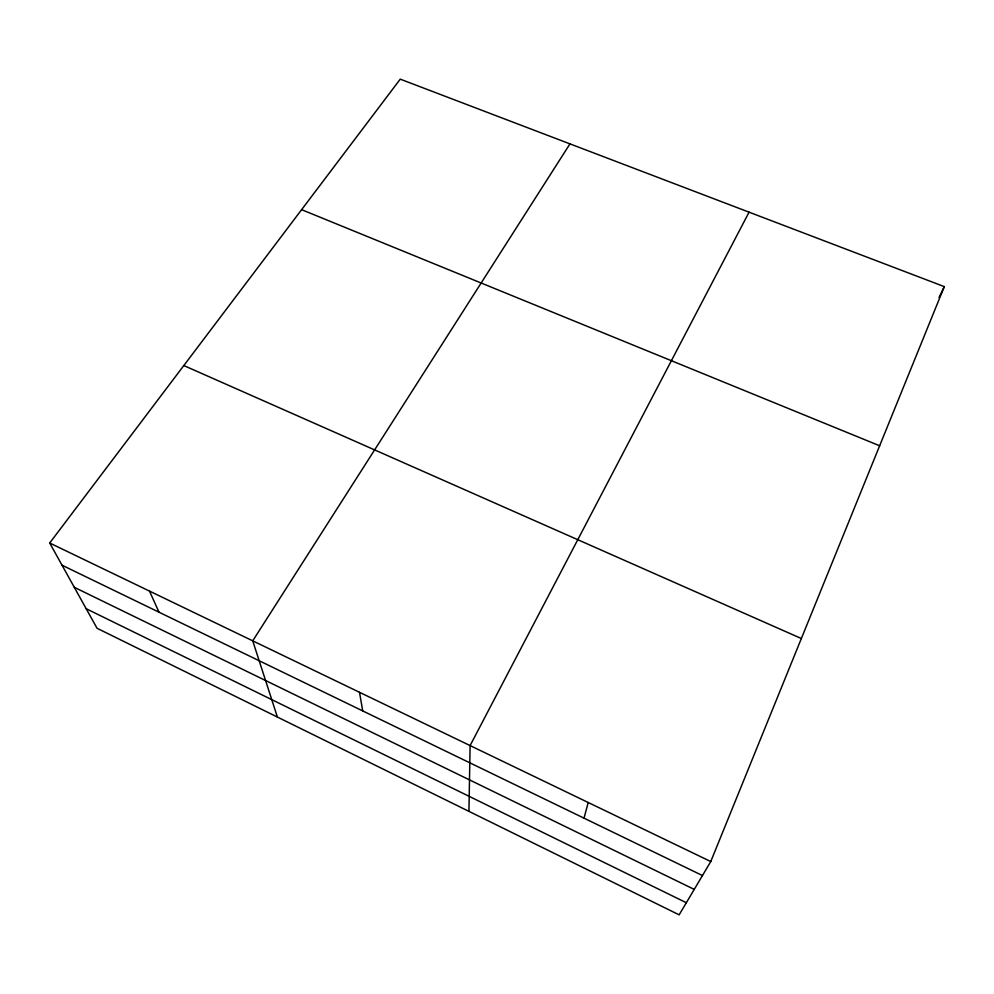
<?xml version="1.0" encoding="UTF-8"?>
<svg xmlns="http://www.w3.org/2000/svg" width="994" height="994" viewBox="0 0 994 994"><rect width="100%" height="100%" fill="white"/><g stroke="black" fill="none" stroke-linecap="round" stroke-linejoin="round"><path stroke-width="1.49" d="M468.944 811.352L470.1 745.587L749.066 212.182M584.037 818.161L588.199 802.493M710.76 861.549L944.3 286.62L400.247 79.16L49.7 543.01L97.039 628.27L679.15 914.84L710.76 861.549L49.7 543.01M939.007 297.529L944.3 286.62M569.96 143.881L252.725 640.844L277.401 717.059M301.617 209.672L879.653 445.772M183.815 365.556L801.363 638.533M62.013 565.201L702.46 875.552M74.301 587.317L694.247 889.406M86.18 608.713L686.332 902.738M149.51 591.107L158.978 612.18M359.517 692.309L362.711 710.909"/></g></svg>
